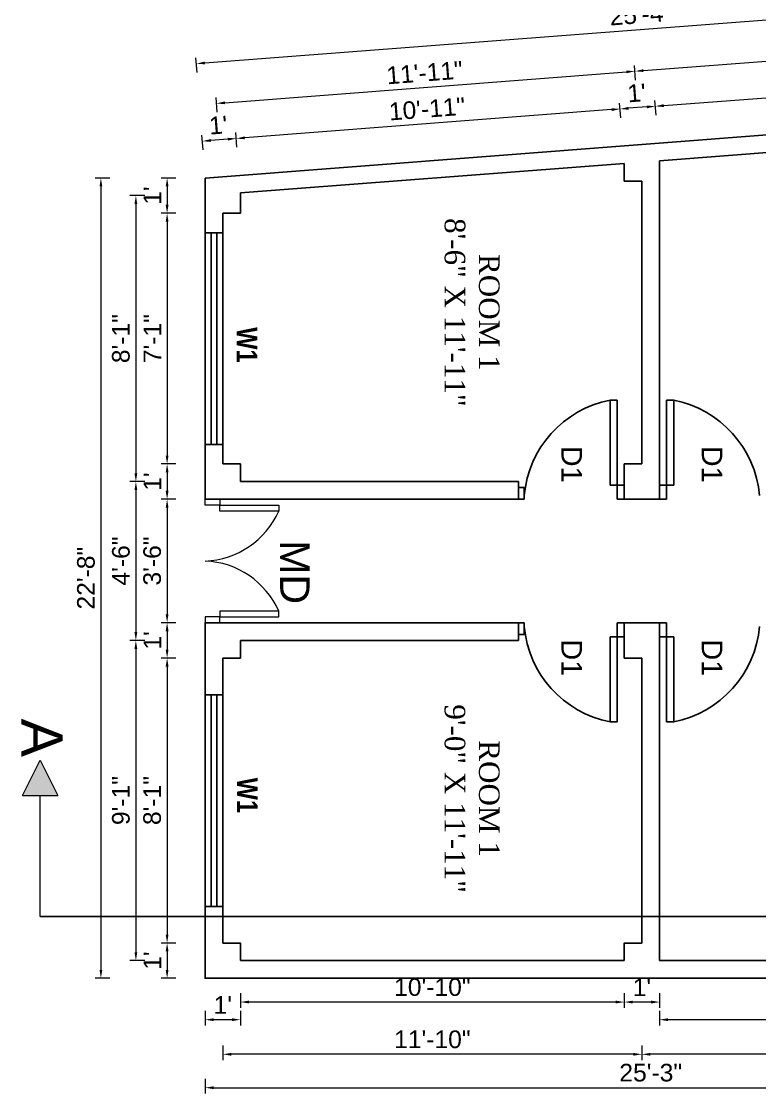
# Model space of a CAD drawing. Header units: inches. Extents: x 100101 to 119806, y -2288 to 8641.
# Drawn here: x 112270.4 to 112521.3, y 1127.3 to 1491.9 of the extents above; entities that cross this region are included whole.
import ezdxf

# ---------------------------------------------------------------- set-up
doc = ezdxf.new("R2010")
doc.units = ezdxf.units.IN
doc.header["$LTSCALE"] = 0.5
doc.header["$MEASUREMENT"] = 0
doc.header["$PDMODE"] = 66
doc.layers.add('DIMENSION', color=5, linetype='Continuous')
for name, color, linetype, lineweight in [('steps', 253, 'Continuous', 20), ('Toilet', 7, 'Continuous', 25), ('truss', 1, 'Continuous', 25)]:
    doc.layers.add(name, color=color, linetype=linetype, lineweight=lineweight)
doc.styles.add('Lettring Text', font='arial.ttf')
doc.styles.get("Standard").update_dxf_attribs({"font": 'arial.ttf'})
doc.dimstyles.new('Copy of Standard', dxfattribs={"dimtxt": 6, "dimasz": 2.875, "dimexe": 2, "dimexo": 4, "dimgap": 2, "dimtad": 1, "dimdec": 0, "dimrnd": 1, "dimzin": 0, "dimdsep": 46, "dimlunit": 4, "dimtxsty": 'Lettring Text', "dimcen": 0.1, "dimclrd": 7, "dimclre": 7, "dimclrt": 7, "dimazin": 0, "dimtfac": 0.645, "dimtdec": 0, "dimtmove": 1, "dimatfit": 0, "dimfxl": 3, "dimfxlon": 1, "dimtfillclr": 256, "dimtolj": 1, "dimtzin": 0, "dimlwd": -1, "dimlwe": -1, "dimarcsym": 2})

# ---------------------------------------------------------------- blocks, each defined once
blk = doc.blocks.new('*D1043')
at = {"layer": 'Defpoints', "color": 0, "transparency": 16777216}
for p in [(112487.32, 1172.47), (112623.82, 1166.47), (112487.32, 1152.39)]:
    blk.add_point(p, dxfattribs=at)
at = {"layer": 'steps', "color": 7, "transparency": 16777216}
for p, q in [((112487.32, 1155.39), (112487.32, 1150.39)), ((112620.95, 1152.39), (112490.2, 1152.39)), ((112623.82, 1155.39), (112623.82, 1150.39))]:
    blk.add_line(p, q, dxfattribs=at)
for points in [[(112490.2, 1152.87), (112490.2, 1151.91), (112487.32, 1152.39)], [(112620.95, 1152.87), (112620.95, 1151.91), (112623.82, 1152.39)]]:
    blk.add_solid(points, dxfattribs=at)
at = {"layer": 'steps', "color": 7, "transparency": 16777216, "insert": (112555.57, 1157.4), "char_height": 6, "attachment_point": 5, "style": 'Lettring Text'}
blk.add_mtext('\\A1;11\'-4"', dxfattribs=at)
blk = doc.blocks.new('*D1044')
at = {"layer": 'Defpoints', "color": 0, "transparency": 16777216}
for p in [(112475.32, 1172.47), (112487.32, 1172.47), (112475.32, 1158.39)]:
    blk.add_point(p, dxfattribs=at)
at = {"layer": 'steps', "color": 7, "transparency": 16777216}
for p, q in [((112475.32, 1161.39), (112475.32, 1156.39)), ((112487.32, 1161.39), (112487.32, 1156.39)), ((112484.45, 1158.39), (112478.2, 1158.39))]:
    blk.add_line(p, q, dxfattribs=at)
for points in [[(112478.2, 1158.87), (112478.2, 1157.91), (112475.32, 1158.39)], [(112484.45, 1158.87), (112484.45, 1157.91), (112487.32, 1158.39)]]:
    blk.add_solid(points, dxfattribs=at)
at = {"layer": 'steps', "color": 7, "transparency": 16777216, "insert": (112481.32, 1163.4), "char_height": 6, "attachment_point": 5, "style": 'Lettring Text'}
blk.add_mtext("\\A1;1'", dxfattribs=at)
blk = doc.blocks.new('*D1045')
at = {"layer": 'Defpoints', "color": 0, "transparency": 16777216}
for p in [(112344.82, 1178.47), (112475.32, 1172.47), (112344.82, 1158.39)]:
    blk.add_point(p, dxfattribs=at)
at = {"layer": 'steps', "color": 7, "transparency": 16777216}
for p, q in [((112344.82, 1161.39), (112344.82, 1156.39)), ((112475.32, 1161.39), (112475.32, 1156.39)), ((112472.45, 1158.39), (112347.7, 1158.39))]:
    blk.add_line(p, q, dxfattribs=at)
for points in [[(112347.7, 1158.87), (112347.7, 1157.91), (112344.82, 1158.39)], [(112472.45, 1158.87), (112472.45, 1157.91), (112475.32, 1158.39)]]:
    blk.add_solid(points, dxfattribs=at)
at = {"layer": 'steps', "color": 7, "transparency": 16777216, "insert": (112410.07, 1163.45), "char_height": 6, "attachment_point": 5, "style": 'Lettring Text'}
blk.add_mtext('\\A1;10\'-10"', dxfattribs=at)
blk = doc.blocks.new('*D1046')
at = {"layer": 'Defpoints', "color": 0, "transparency": 16777216}
for p in [(112344.82, 1178.47), (112332.82, 1166.47), (112332.82, 1152.39)]:
    blk.add_point(p, dxfattribs=at)
at = {"layer": 'steps', "color": 7, "transparency": 16777216}
for p, q in [((112332.82, 1155.39), (112332.82, 1150.39)), ((112341.95, 1152.39), (112335.7, 1152.39)), ((112344.82, 1155.39), (112344.82, 1150.39))]:
    blk.add_line(p, q, dxfattribs=at)
for points in [[(112335.7, 1152.87), (112335.7, 1151.91), (112332.82, 1152.39)], [(112341.95, 1152.87), (112341.95, 1151.91), (112344.82, 1152.39)]]:
    blk.add_solid(points, dxfattribs=at)
at = {"layer": 'steps', "color": 7, "transparency": 16777216, "insert": (112338.82, 1157.4), "char_height": 6, "attachment_point": 5, "style": 'Lettring Text'}
blk.add_mtext("\\A1;1'", dxfattribs=at)
blk = doc.blocks.new('*D1027')
at = {"layer": 'Defpoints', "color": 0, "transparency": 16777216}
for p in [(112481.32, 1152.39), (112629.82, 1152.39), (112481.32, 1140.62)]:
    blk.add_point(p, dxfattribs=at)
at = {"layer": 'steps', "color": 7, "transparency": 16777216}
for p, q in [((112481.32, 1143.62), (112481.32, 1138.62)), ((112629.82, 1143.62), (112629.82, 1138.62)), ((112626.95, 1140.62), (112484.2, 1140.62))]:
    blk.add_line(p, q, dxfattribs=at)
for points in [[(112484.2, 1141.1), (112484.2, 1140.14), (112481.32, 1140.62)], [(112626.95, 1141.1), (112626.95, 1140.14), (112629.82, 1140.62)]]:
    blk.add_solid(points, dxfattribs=at)
at = {"layer": 'steps', "color": 7, "transparency": 16777216, "insert": (112555.57, 1145.63), "char_height": 6, "attachment_point": 5, "style": 'Lettring Text'}
blk.add_mtext('\\A1;12\'-4"', dxfattribs=at)
blk = doc.blocks.new('*D1028')
at = {"layer": 'Defpoints', "color": 0, "transparency": 16777216}
for p in [(112338.82, 1152.39), (112481.32, 1152.39), (112338.82, 1140.62)]:
    blk.add_point(p, dxfattribs=at)
at = {"layer": 'steps', "color": 7, "transparency": 16777216}
for p, q in [((112338.82, 1143.62), (112338.82, 1138.62)), ((112481.32, 1143.62), (112481.32, 1138.62)), ((112478.45, 1140.62), (112341.7, 1140.62))]:
    blk.add_line(p, q, dxfattribs=at)
for points in [[(112341.7, 1141.1), (112341.7, 1140.14), (112338.82, 1140.62)], [(112478.45, 1141.1), (112478.45, 1140.14), (112481.32, 1140.62)]]:
    blk.add_solid(points, dxfattribs=at)
at = {"layer": 'steps', "color": 7, "transparency": 16777216, "insert": (112410.07, 1145.68), "char_height": 6, "attachment_point": 5, "style": 'Lettring Text'}
blk.add_mtext('\\A1;11\'-10"', dxfattribs=at)
blk = doc.blocks.new('*D1047')
at = {"layer": 'Defpoints', "color": 0, "transparency": 16777216}
for p in [(112332.82, 1166.47), (112635.82, 1166.47), (112635.82, 1129.27)]:
    blk.add_point(p, dxfattribs=at)
at = {"layer": 'steps', "color": 7, "transparency": 16777216}
for p, q in [((112332.82, 1132.27), (112332.82, 1127.27)), ((112635.82, 1132.27), (112635.82, 1127.27)), ((112335.7, 1129.27), (112632.95, 1129.27))]:
    blk.add_line(p, q, dxfattribs=at)
for points in [[(112335.7, 1129.75), (112335.7, 1128.79), (112332.82, 1129.27)], [(112632.95, 1129.75), (112632.95, 1128.79), (112635.82, 1129.27)]]:
    blk.add_solid(points, dxfattribs=at)
at = {"layer": 'steps', "color": 7, "transparency": 16777216, "insert": (112484.32, 1134.34), "char_height": 6, "attachment_point": 5, "style": 'Lettring Text'}
blk.add_mtext('\\A1;25\'-3"', dxfattribs=at)
blk = doc.blocks.new('*D1048')
at = {"layer": 'Defpoints', "color": 0, "transparency": 16777216}
for p in [(112332.82, 1438.62), (112319.88, 1426.62), (112332.82, 1426.62)]:
    blk.add_point(p, dxfattribs=at)
at = {"layer": 'steps', "color": 7, "transparency": 16777216}
for p, q in [((112322.88, 1438.62), (112317.88, 1438.62)), ((112319.88, 1435.75), (112319.88, 1429.5)), ((112322.88, 1426.62), (112317.88, 1426.62))]:
    blk.add_line(p, q, dxfattribs=at)
for points in [[(112319.4, 1435.75), (112320.36, 1435.75), (112319.88, 1438.62)], [(112319.4, 1429.5), (112320.36, 1429.5), (112319.88, 1426.62)]]:
    blk.add_solid(points, dxfattribs=at)
at = {"layer": 'steps', "color": 7, "transparency": 16777216, "insert": (112314.87, 1432.62), "char_height": 6, "attachment_point": 5, "rotation": 90, "style": 'Lettring Text'}
blk.add_mtext("\\A1;1'", dxfattribs=at)
blk = doc.blocks.new('*D1049')
at = {"layer": 'Defpoints', "color": 0, "transparency": 16777216}
for p in [(112332.82, 1426.62), (112319.88, 1341.37), (112338.82, 1341.37)]:
    blk.add_point(p, dxfattribs=at)
at = {"layer": 'steps', "color": 7, "transparency": 16777216}
for p, q in [((112322.88, 1426.62), (112317.88, 1426.62)), ((112319.88, 1423.75), (112319.88, 1344.24)), ((112322.88, 1341.37), (112317.88, 1341.37))]:
    blk.add_line(p, q, dxfattribs=at)
for points in [[(112319.4, 1423.75), (112320.36, 1423.75), (112319.88, 1426.62)], [(112319.4, 1344.24), (112320.36, 1344.24), (112319.88, 1341.37)]]:
    blk.add_solid(points, dxfattribs=at)
at = {"layer": 'steps', "color": 7, "transparency": 16777216, "insert": (112314.87, 1384), "char_height": 6, "attachment_point": 5, "rotation": 90, "style": 'Lettring Text'}
blk.add_mtext('\\A1;7\'-1"', dxfattribs=at)
blk = doc.blocks.new('*D1050')
at = {"layer": 'Defpoints', "color": 0, "transparency": 16777216}
for p in [(112338.82, 1341.37), (112319.88, 1329.37), (112332.82, 1329.37)]:
    blk.add_point(p, dxfattribs=at)
at = {"layer": 'steps', "color": 7, "transparency": 16777216}
for p, q in [((112322.88, 1341.37), (112317.88, 1341.37)), ((112319.88, 1338.49), (112319.88, 1332.24)), ((112322.88, 1329.37), (112317.88, 1329.37))]:
    blk.add_line(p, q, dxfattribs=at)
for points in [[(112319.4, 1338.49), (112320.36, 1338.49), (112319.88, 1341.37)], [(112319.4, 1332.24), (112320.36, 1332.24), (112319.88, 1329.37)]]:
    blk.add_solid(points, dxfattribs=at)
at = {"layer": 'steps', "color": 7, "transparency": 16777216, "insert": (112314.87, 1335.37), "char_height": 6, "attachment_point": 5, "rotation": 90, "style": 'Lettring Text'}
blk.add_mtext("\\A1;1'", dxfattribs=at)
blk = doc.blocks.new('*D1051')
at = {"layer": 'Defpoints', "color": 0, "transparency": 16777216}
for p in [(112332.82, 1329.37), (112319.88, 1287.37), (112332.82, 1287.37)]:
    blk.add_point(p, dxfattribs=at)
at = {"layer": 'steps', "color": 7, "transparency": 16777216}
for p, q in [((112322.88, 1329.37), (112317.88, 1329.37)), ((112319.88, 1326.49), (112319.88, 1290.24)), ((112322.88, 1287.37), (112317.88, 1287.37))]:
    blk.add_line(p, q, dxfattribs=at)
for points in [[(112319.4, 1326.49), (112320.36, 1326.49), (112319.88, 1329.37)], [(112319.4, 1290.24), (112320.36, 1290.24), (112319.88, 1287.37)]]:
    blk.add_solid(points, dxfattribs=at)
at = {"layer": 'steps', "color": 7, "transparency": 16777216, "insert": (112314.82, 1308.37), "char_height": 6, "attachment_point": 5, "rotation": 90, "style": 'Lettring Text'}
blk.add_mtext('\\A1;3\'-6"', dxfattribs=at)
blk = doc.blocks.new('*D1052')
at = {"layer": 'Defpoints', "color": 0, "transparency": 16777216}
for p in [(112332.82, 1287.37), (112319.88, 1275.37), (112338.82, 1275.37)]:
    blk.add_point(p, dxfattribs=at)
at = {"layer": 'steps', "color": 7, "transparency": 16777216}
for p, q in [((112322.88, 1287.37), (112317.88, 1287.37)), ((112319.88, 1284.49), (112319.88, 1278.24)), ((112322.88, 1275.37), (112317.88, 1275.37))]:
    blk.add_line(p, q, dxfattribs=at)
for points in [[(112319.4, 1284.49), (112320.36, 1284.49), (112319.88, 1287.37)], [(112319.4, 1278.24), (112320.36, 1278.24), (112319.88, 1275.37)]]:
    blk.add_solid(points, dxfattribs=at)
at = {"layer": 'steps', "color": 7, "transparency": 16777216, "insert": (112314.87, 1281.37), "char_height": 6, "attachment_point": 5, "rotation": 90, "style": 'Lettring Text'}
blk.add_mtext("\\A1;1'", dxfattribs=at)
blk = doc.blocks.new('*D1053')
at = {"layer": 'Defpoints', "color": 0, "transparency": 16777216}
for p in [(112338.82, 1275.37), (112319.88, 1178.47), (112338.82, 1178.47)]:
    blk.add_point(p, dxfattribs=at)
at = {"layer": 'steps', "color": 7, "transparency": 16777216}
for p, q in [((112322.88, 1275.37), (112317.88, 1275.37)), ((112319.88, 1272.49), (112319.88, 1181.34)), ((112322.88, 1178.47), (112317.88, 1178.47))]:
    blk.add_line(p, q, dxfattribs=at)
for points in [[(112319.4, 1272.49), (112320.36, 1272.49), (112319.88, 1275.37)], [(112319.4, 1181.34), (112320.36, 1181.34), (112319.88, 1178.47)]]:
    blk.add_solid(points, dxfattribs=at)
at = {"layer": 'steps', "color": 7, "transparency": 16777216, "insert": (112314.82, 1226.92), "char_height": 6, "attachment_point": 5, "rotation": 90, "style": 'Lettring Text'}
blk.add_mtext('\\A1;8\'-1"', dxfattribs=at)
blk = doc.blocks.new('*D1054')
at = {"layer": 'Defpoints', "color": 0, "transparency": 16777216}
for p in [(112338.82, 1178.47), (112319.88, 1166.47), (112332.82, 1166.47)]:
    blk.add_point(p, dxfattribs=at)
at = {"layer": 'steps', "color": 7, "transparency": 16777216}
for p, q in [((112322.88, 1178.47), (112317.88, 1178.47)), ((112319.88, 1175.59), (112319.88, 1169.34)), ((112322.88, 1166.47), (112317.88, 1166.47))]:
    blk.add_line(p, q, dxfattribs=at)
for points in [[(112319.4, 1175.59), (112320.36, 1175.59), (112319.88, 1178.47)], [(112319.4, 1169.34), (112320.36, 1169.34), (112319.88, 1166.47)]]:
    blk.add_solid(points, dxfattribs=at)
at = {"layer": 'steps', "color": 7, "transparency": 16777216, "insert": (112314.87, 1172.47), "char_height": 6, "attachment_point": 5, "rotation": 90, "style": 'Lettring Text'}
blk.add_mtext("\\A1;1'", dxfattribs=at)
blk = doc.blocks.new('*D1029')
at = {"layer": 'Defpoints', "color": 0, "transparency": 16777216}
for p in [(112319.88, 1432.62), (112309.26, 1335.37), (112319.88, 1335.37)]:
    blk.add_point(p, dxfattribs=at)
at = {"layer": 'steps', "color": 7, "transparency": 16777216}
for p, q in [((112312.26, 1432.62), (112307.26, 1432.62)), ((112309.26, 1429.75), (112309.26, 1338.24)), ((112312.26, 1335.37), (112307.26, 1335.37))]:
    blk.add_line(p, q, dxfattribs=at)
for points in [[(112308.78, 1429.75), (112309.74, 1429.75), (112309.26, 1432.62)], [(112308.78, 1338.24), (112309.74, 1338.24), (112309.26, 1335.37)]]:
    blk.add_solid(points, dxfattribs=at)
at = {"layer": 'steps', "color": 7, "transparency": 16777216, "insert": (112304.19, 1384), "char_height": 6, "attachment_point": 5, "rotation": 90, "style": 'Lettring Text'}
blk.add_mtext('\\A1;8\'-1"', dxfattribs=at)
blk = doc.blocks.new('*D1030')
at = {"layer": 'Defpoints', "color": 0, "transparency": 16777216}
for p in [(112319.88, 1335.37), (112309.26, 1281.37), (112319.88, 1281.37)]:
    blk.add_point(p, dxfattribs=at)
at = {"layer": 'steps', "color": 7, "transparency": 16777216}
for p, q in [((112312.26, 1335.37), (112307.26, 1335.37)), ((112309.26, 1332.49), (112309.26, 1284.24)), ((112312.26, 1281.37), (112307.26, 1281.37))]:
    blk.add_line(p, q, dxfattribs=at)
for points in [[(112308.78, 1332.49), (112309.74, 1332.49), (112309.26, 1335.37)], [(112308.78, 1284.24), (112309.74, 1284.24), (112309.26, 1281.37)]]:
    blk.add_solid(points, dxfattribs=at)
at = {"layer": 'steps', "color": 7, "transparency": 16777216, "insert": (112304.19, 1308.37), "char_height": 6, "attachment_point": 5, "rotation": 90, "style": 'Lettring Text'}
blk.add_mtext('\\A1;4\'-6"', dxfattribs=at)
blk = doc.blocks.new('*D1031')
at = {"layer": 'Defpoints', "color": 0, "transparency": 16777216}
for p in [(112319.88, 1281.37), (112309.26, 1172.47), (112319.88, 1172.47)]:
    blk.add_point(p, dxfattribs=at)
at = {"layer": 'steps', "color": 7, "transparency": 16777216}
for p, q in [((112312.26, 1281.37), (112307.26, 1281.37)), ((112309.26, 1278.49), (112309.26, 1175.34)), ((112312.26, 1172.47), (112307.26, 1172.47))]:
    blk.add_line(p, q, dxfattribs=at)
for points in [[(112308.78, 1278.49), (112309.74, 1278.49), (112309.26, 1281.37)], [(112308.78, 1175.34), (112309.74, 1175.34), (112309.26, 1172.47)]]:
    blk.add_solid(points, dxfattribs=at)
at = {"layer": 'steps', "color": 7, "transparency": 16777216, "insert": (112304.19, 1226.92), "char_height": 6, "attachment_point": 5, "rotation": 90, "style": 'Lettring Text'}
blk.add_mtext('\\A1;9\'-1"', dxfattribs=at)
blk = doc.blocks.new('*D1055')
at = {"layer": 'Defpoints', "color": 0, "transparency": 16777216}
for p in [(112332.82, 1438.62), (112297.37, 1166.47), (112332.82, 1166.47)]:
    blk.add_point(p, dxfattribs=at)
at = {"layer": 'steps', "color": 7, "transparency": 16777216}
for p, q in [((112300.37, 1438.62), (112295.37, 1438.62)), ((112297.37, 1435.75), (112297.37, 1169.34)), ((112300.37, 1166.47), (112295.37, 1166.47))]:
    blk.add_line(p, q, dxfattribs=at)
for points in [[(112296.9, 1435.75), (112297.85, 1435.75), (112297.37, 1438.62)], [(112296.9, 1169.34), (112297.85, 1169.34), (112297.37, 1166.47)]]:
    blk.add_solid(points, dxfattribs=at)
at = {"layer": 'steps', "color": 7, "transparency": 16777216, "insert": (112292.31, 1302.54), "char_height": 6, "attachment_point": 5, "rotation": 90, "style": 'Lettring Text'}
blk.add_mtext('\\A1;22\'-8"', dxfattribs=at)
blk = doc.blocks.new('*D1056')
at = {"layer": 'Defpoints', "color": 0, "transparency": 16777216}
for p in [(112622.4, 1473.53), (112623.82, 1455.02), (112487.32, 1444.5)]:
    blk.add_point(p, dxfattribs=at)
at = {"layer": 'steps', "color": 7, "transparency": 16777216}
for p, q in [((112488.76, 1463.24), (112619.53, 1473.31)), ((112622.63, 1470.54), (112622.24, 1475.53)), ((112486.13, 1460.03), (112485.74, 1465.01))]:
    blk.add_line(p, q, dxfattribs=at)
for points in [[(112619.49, 1473.79), (112619.57, 1472.83), (112622.4, 1473.53)], [(112488.73, 1463.72), (112488.8, 1462.76), (112485.9, 1463.02)]]:
    blk.add_solid(points, dxfattribs=at)
at = {"layer": 'steps', "color": 7, "transparency": 16777216, "insert": (112553.76, 1473.32), "char_height": 6, "attachment_point": 5, "rotation": 4.4035, "style": 'Lettring Text'}
blk.add_mtext('\\A1;11\'-5"', dxfattribs=at)
blk = doc.blocks.new('*D1058')
at = {"layer": 'Defpoints', "color": 0, "transparency": 16777216}
for p in [(112473.9, 1462.1), (112487.32, 1444.5), (112475.32, 1443.58)]:
    blk.add_point(p, dxfattribs=at)
at = {"layer": 'steps', "color": 7, "transparency": 16777216}
for p, q in [((112474.13, 1459.11), (112473.74, 1464.09)), ((112483.03, 1462.8), (112476.76, 1462.32)), ((112486.13, 1460.03), (112485.74, 1465.01))]:
    blk.add_line(p, q, dxfattribs=at)
for points in [[(112476.73, 1462.79), (112476.8, 1461.84), (112473.9, 1462.1)], [(112482.99, 1463.28), (112483.07, 1462.32), (112485.9, 1463.02)]]:
    blk.add_solid(points, dxfattribs=at)
at = {"layer": 'steps', "color": 7, "transparency": 16777216, "insert": (112479.51, 1467.56), "char_height": 6, "attachment_point": 5, "rotation": 4.4035, "style": 'Lettring Text'}
blk.add_mtext("\\A1;1'", dxfattribs=at)
blk = doc.blocks.new('*D1059')
at = {"layer": 'Defpoints', "color": 0, "transparency": 16777216}
for p in [(112343.4, 1452.05), (112475.32, 1443.58), (112344.82, 1433.53)]:
    blk.add_point(p, dxfattribs=at)
at = {"layer": 'steps', "color": 7, "transparency": 16777216}
for p, q in [((112474.13, 1459.11), (112473.74, 1464.09)), ((112471.03, 1461.88), (112346.26, 1452.27)), ((112343.63, 1449.06), (112343.24, 1454.04))]:
    blk.add_line(p, q, dxfattribs=at)
for points in [[(112470.99, 1462.35), (112471.07, 1461.4), (112473.9, 1462.1)], [(112346.23, 1452.75), (112346.3, 1451.79), (112343.4, 1452.05)]]:
    blk.add_solid(points, dxfattribs=at)
at = {"layer": 'steps', "color": 7, "transparency": 16777216, "insert": (112408.26, 1462.12), "char_height": 6, "attachment_point": 5, "rotation": 4.4035, "style": 'Lettring Text'}
blk.add_mtext('\\A1;10\'-11"', dxfattribs=at)
blk = doc.blocks.new('*D1060')
at = {"layer": 'Defpoints', "color": 0, "transparency": 16777216}
for p in [(112331.86, 1451.16), (112332.82, 1438.62), (112344.82, 1433.53)]:
    blk.add_point(p, dxfattribs=at)
at = {"layer": 'steps', "color": 7, "transparency": 16777216}
for p, q in [((112332.09, 1448.17), (112331.7, 1453.15)), ((112340.53, 1451.83), (112334.72, 1451.38)), ((112343.63, 1449.06), (112343.24, 1454.04))]:
    blk.add_line(p, q, dxfattribs=at)
for points in [[(112334.69, 1451.86), (112334.76, 1450.9), (112331.86, 1451.16)], [(112340.49, 1452.3), (112340.57, 1451.35), (112343.4, 1452.05)]]:
    blk.add_solid(points, dxfattribs=at)
at = {"layer": 'steps', "color": 7, "transparency": 16777216, "insert": (112337.24, 1456.6), "char_height": 6, "attachment_point": 5, "rotation": 4.4035, "style": 'Lettring Text'}
blk.add_mtext("\\A1;1'", dxfattribs=at)
blk = doc.blocks.new('*D1032')
at = {"layer": 'Defpoints', "color": 0, "transparency": 16777216}
for p in [(112478.94, 1474.93), (112479.9, 1462.56), (112337.63, 1451.6)]:
    blk.add_point(p, dxfattribs=at)
at = {"layer": 'steps', "color": 7, "transparency": 16777216}
for p, q in [((112479.17, 1471.94), (112478.79, 1476.92)), ((112339.54, 1464.19), (112476.08, 1474.71)), ((112336.9, 1460.98), (112336.52, 1465.97))]:
    blk.add_line(p, q, dxfattribs=at)
for points in [[(112476.04, 1475.19), (112476.11, 1474.23), (112478.94, 1474.93)], [(112339.5, 1464.67), (112339.58, 1463.72), (112336.67, 1463.97)]]:
    blk.add_solid(points, dxfattribs=at)
at = {"layer": 'steps', "color": 7, "transparency": 16777216, "insert": (112407.42, 1474.45), "char_height": 6, "attachment_point": 5, "rotation": 4.4035, "style": 'Lettring Text'}
blk.add_mtext('\\A1;11\'-11"', dxfattribs=at)
blk = doc.blocks.new('*D1033')
at = {"layer": 'Defpoints', "color": 0, "transparency": 16777216}
for p in [(112627.67, 1486.38), (112628.63, 1474.01), (112479.9, 1462.56)]:
    blk.add_point(p, dxfattribs=at)
at = {"layer": 'steps', "color": 7, "transparency": 16777216}
for p, q in [((112627.9, 1483.39), (112627.52, 1488.38)), ((112481.81, 1475.15), (112624.81, 1486.16)), ((112479.17, 1471.94), (112478.79, 1476.92))]:
    blk.add_line(p, q, dxfattribs=at)
for points in [[(112624.77, 1486.64), (112624.84, 1485.68), (112627.67, 1486.38)], [(112481.77, 1475.63), (112481.85, 1474.67), (112478.94, 1474.93)]]:
    blk.add_solid(points, dxfattribs=at)
at = {"layer": 'steps', "color": 7, "transparency": 16777216, "insert": (112552.92, 1485.7), "char_height": 6, "attachment_point": 5, "rotation": 4.4035, "style": 'Lettring Text'}
blk.add_mtext('\\A1;12\'-5"', dxfattribs=at)
blk = doc.blocks.new('*D1061')
at = {"layer": 'Defpoints', "color": 0, "transparency": 16777216}
for p in [(112632.83, 1500.85), (112635.82, 1461.96), (112332.82, 1438.62)]:
    blk.add_point(p, dxfattribs=at)
at = {"layer": 'steps', "color": 7, "transparency": 16777216}
for p, q in [((112633.06, 1497.86), (112632.67, 1502.84)), ((112332.69, 1477.74), (112629.96, 1500.63)), ((112330.06, 1474.52), (112329.67, 1479.51))]:
    blk.add_line(p, q, dxfattribs=at)
for points in [[(112629.92, 1501.11), (112630, 1500.15), (112632.83, 1500.85)], [(112332.66, 1478.21), (112332.73, 1477.26), (112329.83, 1477.52)]]:
    blk.add_solid(points, dxfattribs=at)
at = {"layer": 'steps', "color": 7, "transparency": 16777216, "insert": (112480.94, 1494.23), "char_height": 6, "attachment_point": 5, "rotation": 4.4035, "style": 'Lettring Text'}
blk.add_mtext('\\A1;25\'-4"', dxfattribs=at)

msp = doc.modelspace()

# ---------------------------------------------------------------- hatches: boundary and pattern name
at = {"linetype": 'ByBlock', "lineweight": 5}
msp.add_hatch(color=7, dxfattribs=at).paths.add_polyline_path([(112276.73, 1240.66), (112270.73, 1228.66), (112282.73, 1228.66)])

# ---------------------------------------------------------------- linework, layer by layer
at = {"color": 7, "linetype": 'ByBlock', "lineweight": 5}
for p, q in [((112270.73, 1228.66), (112276.73, 1240.66)), ((112276.73, 1240.66), (112282.73, 1228.66)), ((112270.73, 1228.66), (112282.73, 1228.66)), ((112276.73, 1187.5), (112276.73, 1228.66))]:
    msp.add_line(p, q, dxfattribs=at)
at = {"layer": 'DIMENSION', "ltscale": 7}
for p, q in [((112470.52, 1334.17), (112470.52, 1363.04)), ((112472.92, 1363.04), (112470.52, 1363.04)), ((112472.92, 1334.17), (112472.92, 1363.04)), ((112489.72, 1334.17), (112489.72, 1363.04)), ((112489.72, 1363.04), (112492.12, 1363.04)), ((112492.12, 1334.17), (112492.12, 1363.04)), ((112439.32, 1329.37), (112439.32, 1333.37)), ((112441.32, 1333.37), (112439.32, 1333.37)), ((112441.32, 1329.37), (112441.32, 1333.37)), ((112472.92, 1334.17), (112470.52, 1334.17)), ((112475.32, 1334.17), (112472.92, 1334.17)), ((112472.92, 1334.17), (112472.92, 1329.37)), ((112475.32, 1329.37), (112475.32, 1334.17)), ((112487.32, 1334.17), (112489.72, 1334.17)), ((112487.32, 1329.37), (112487.32, 1334.17)), ((112489.72, 1334.17), (112489.72, 1329.37)), ((112489.72, 1334.17), (112492.12, 1334.17)), ((112441.32, 1329.37), (112439.32, 1329.37)), ((112472.92, 1329.37), (112475.32, 1329.37)), ((112489.72, 1329.37), (112487.32, 1329.37)), ((112439.32, 1287.37), (112439.32, 1283.37)), ((112441.32, 1287.37), (112439.32, 1287.37)), ((112441.32, 1287.37), (112441.32, 1283.37)), ((112472.92, 1282.57), (112472.92, 1287.37)), ((112472.92, 1287.37), (112475.32, 1287.37)), ((112475.32, 1287.37), (112475.32, 1282.57)), ((112489.72, 1287.37), (112487.32, 1287.37)), ((112487.32, 1287.37), (112487.32, 1282.57)), ((112489.72, 1282.57), (112489.72, 1287.37)), ((112441.32, 1283.37), (112439.32, 1283.37)), ((112470.52, 1282.57), (112470.52, 1253.69)), ((112472.92, 1282.57), (112470.52, 1282.57)), ((112472.92, 1282.57), (112472.92, 1253.69)), ((112475.32, 1282.57), (112472.92, 1282.57)), ((112487.32, 1282.57), (112489.72, 1282.57)), ((112489.72, 1282.57), (112489.72, 1253.69)), ((112489.72, 1282.57), (112492.12, 1282.57)), ((112492.12, 1282.57), (112492.12, 1253.69)), ((112472.92, 1253.69), (112470.52, 1253.69)), ((112489.72, 1253.69), (112492.12, 1253.69))]:
    msp.add_line(p, q, dxfattribs=at)
for centre, start, end in [((112477.41, 1327.48), 100.9657, 174.9754), ((112485.23, 1327.48), 5.0246, 79.0343), ((112477.41, 1289.26), 185.0246, 259.0343), ((112485.23, 1289.26), 280.9657, 354.9754)]:
    msp.add_arc(centre, 36.23, start, end, dxfattribs=at)
at = {"layer": 'steps', "color": 7, "ltscale": 0.3}
for p, q in [((112332.82, 1331.47), (112332.82, 1331.47)), ((112332.82, 1329.37), (112341.82, 1329.37))]:
    msp.add_line(p, q, dxfattribs=at)
for points in [[(112337.82, 1329.37), (112337.82, 1327.37), (112332.82, 1327.37), (112332.82, 1329.37)], [(112337.82, 1327.37), (112357.82, 1327.37), (112357.82, 1325.37), (112337.82, 1325.37)], [(112337.82, 1289.37), (112357.82, 1289.37), (112357.82, 1291.37), (112337.82, 1291.37)], [(112337.82, 1287.37), (112337.82, 1289.37), (112332.82, 1289.37), (112332.82, 1287.37)]]:
    msp.add_lwpolyline(points, close=True, dxfattribs=at)
at = {"layer": 'steps', "color": 7, "ltscale": 0.3, "true_color": 0xffffff}
for centre, start, end in [((112331.63, 1337), 272.3834, 336.048), ((112331.63, 1279.73), 23.952, 87.6166)]:
    msp.add_arc(centre, 28.66, start, end, dxfattribs=at)
at = {"layer": 'Toilet'}
for p, q in [((112332.82, 1438.62), (112635.82, 1461.96)), ((112487.32, 1444.5), (112623.82, 1455.02)), ((112487.32, 1329.37), (112487.32, 1444.5)), ((112344.82, 1433.53), (112475.32, 1443.58)), ((112332.82, 1438.62), (112332.82, 1329.37)), ((112481.32, 1341.37), (112481.32, 1437.6)), ((112338.82, 1426.62), (112338.82, 1341.37)), ((112338.82, 1420), (112332.82, 1420)), ((112334.82, 1348), (112334.82, 1420)), ((112336.82, 1348), (112336.82, 1420)), ((112338.82, 1348), (112332.82, 1348)), ((112439.32, 1335.37), (112344.82, 1335.37)), ((112439.32, 1329.37), (112439.32, 1335.37)), ((112439.32, 1329.37), (112332.82, 1329.37)), ((112487.32, 1329.37), (112481.32, 1329.37)), ((112332.82, 1287.37), (112332.82, 1166.47)), ((112439.32, 1287.37), (112332.82, 1287.37)), ((112439.32, 1287.37), (112439.32, 1281.37)), ((112487.32, 1287.37), (112481.32, 1287.37)), ((112487.32, 1172.47), (112487.32, 1287.37)), ((112439.32, 1281.37), (112344.82, 1281.37)), ((112338.82, 1275.37), (112338.82, 1178.47)), ((112481.32, 1178.47), (112481.32, 1275.37)), ((112338.82, 1262.92), (112332.82, 1262.92)), ((112334.82, 1190.92), (112334.82, 1262.92)), ((112336.82, 1190.92), (112336.82, 1262.92)), ((112338.82, 1190.92), (112332.82, 1190.92)), ((112696.21, 1187.5), (112276.73, 1187.5)), ((112344.82, 1172.47), (112475.32, 1172.47)), ((112487.32, 1172.47), (112623.82, 1172.47)), ((112332.82, 1166.47), (112635.82, 1166.47))]:
    msp.add_line(p, q, dxfattribs=at)
for points in [[(112487.32, 1444.5), (112487.32, 1437.6)], [(112481.32, 1437.6), (112475.32, 1437.6), (112475.32, 1443.58)], [(112332.82, 1426.62), (112332.82, 1426.62), (112332.82, 1438.62)], [(112344.82, 1433.53), (112344.82, 1426.62), (112338.82, 1426.62)], [(112344.82, 1329.37), (112344.82, 1329.37), (112332.82, 1329.37), (112332.82, 1341.37)], [(112338.82, 1341.37), (112344.82, 1341.37), (112344.82, 1335.37)], [(112487.32, 1341.37), (112487.32, 1329.37), (112475.32, 1329.37), (112475.32, 1341.37), (112481.32, 1341.37)], [(112332.82, 1275.37), (112332.82, 1275.37), (112332.82, 1287.37), (112344.82, 1287.37)], [(112481.32, 1275.37), (112475.32, 1275.37), (112475.32, 1287.37), (112487.32, 1287.37), (112487.32, 1275.37)], [(112344.82, 1281.37), (112344.82, 1275.37), (112338.82, 1275.37)], [(112344.82, 1166.47), (112344.82, 1166.47), (112332.82, 1166.47), (112332.82, 1178.47)], [(112338.82, 1178.47), (112344.82, 1178.47), (112344.82, 1172.47)], [(112475.32, 1172.47), (112475.32, 1178.47), (112481.32, 1178.47)], [(112487.32, 1178.47), (112487.32, 1172.47)], [(112487.32, 1166.47), (112487.32, 1166.47), (112475.32, 1166.47)]]:
    msp.add_lwpolyline(points, dxfattribs=at)
at = {"layer": 'truss', "ltscale": 7}
for p, q in [((112475.32, 1329.37), (112475.32, 1333.37)), ((112487.32, 1329.37), (112487.32, 1333.37)), ((112475.32, 1287.37), (112475.32, 1283.37)), ((112487.32, 1287.37), (112487.32, 1283.37))]:
    msp.add_line(p, q, dxfattribs=at)

# ---------------------------------------------------------------- texts
at = {"color": 7, "linetype": 'ByBlock', "lineweight": 5, "attachment_point": 1, "rotation": 270}
for s, insert, char_height, width in [('MD', (112368.31, 1315.46), 10, 44.1664), ('A', (112284.35, 1254.77), 14, 26.5803)]:
    msp.add_mtext(s, dxfattribs=dict(at, insert=insert, char_height=char_height, width=width))
at = {"layer": 'steps', "color": 7, "ltscale": 0.3, "char_height": 7, "rotation": 270}
for s, insert, width, attachment_point in [('{\\fTimes New Roman|b0|i0|c0|p18;ROOM 1\\P8\'-6" X 11\'-11"}', (112432.93, 1392.94), 65.2809, 2), ('{\\fTechnic|b1|i0|c2|p2;W1}', (112343.56, 1381.87), 55.268, 8), ('{\\fTimes New Roman|b0|i0|c0|p18;ROOM 1\\P9\'-0" X 11\'-11"}', (112432.93, 1227.57), 64.575, 2), ('{\\fTechnic|b1|i0|c2|p2;W1}', (112343.68, 1228.69), 55.268, 8)]:
    msp.add_mtext(s, dxfattribs=dict(at, insert=insert, width=width, attachment_point=attachment_point))
for insert, attachment_point in [((112453.96, 1341.29), 8), ((112508.68, 1341.29), 2), ((112453.96, 1275.45), 8), ((112508.68, 1275.45), 2)]:
    msp.add_mtext_dynamic_manual_height_columns('{\\W1;D1}', width=18.6213, gutter_width=40, heights=[0], dxfattribs=dict(at, insert=insert, attachment_point=attachment_point))

# ---------------------------------------------------------------- dimensions: what is measured, and where the dimension line sits
at = {"layer": 'steps'}
for p1, p2, distance, picture, middle in [((112332.82, 1438.62), (112635.82, 1461.96), 39.01, '*D1061', (112480.94, 1494.23)), ((112337.63, 1451.6), (112479.9, 1462.56), 12.41, '*D1032', (112407.42, 1474.45)), ((112487.32, 1444.5), (112623.82, 1455.02), 18.57, '*D1056', (112553.76, 1473.32))]:
    dim = msp.add_aligned_dim(p1=p1, p2=p2, distance=distance, dimstyle='Copy of Standard', dxfattribs=at)
    dim.commit()
    dim.dimension.update_dxf_attribs({"geometry": picture, "text_midpoint": middle})
for base, p1, p2, angle, picture, middle in [((112627.67, 1486.38), (112479.9, 1462.56), (112628.63, 1474.01), 184.4035, '*D1033', (112552.92, 1485.7)), ((112473.9, 1462.1), (112487.32, 1444.5), (112475.32, 1443.58), 184.4035, '*D1058', (112479.51, 1467.56)), ((112343.4, 1452.05), (112475.32, 1443.58), (112344.82, 1433.53), 184.4035, '*D1059', (112408.26, 1462.12)), ((112331.86, 1451.16), (112344.82, 1433.53), (112332.82, 1438.62), 184.4035, '*D1060', (112337.24, 1456.6)), ((112297.37, 1166.47), (112332.82, 1438.62), (112332.82, 1166.47), 270, '*D1055', (112292.31, 1302.54)), ((112319.88, 1426.62), (112332.82, 1438.62), (112332.82, 1426.62), 270, '*D1048', (112314.87, 1432.62)), ((112309.26, 1335.37), (112319.88, 1432.62), (112319.88, 1335.37), 270, '*D1029', (112304.19, 1384)), ((112319.88, 1341.37), (112332.82, 1426.62), (112338.82, 1341.37), 270, '*D1049', (112314.87, 1384)), ((112319.88, 1329.37), (112338.82, 1341.37), (112332.82, 1329.37), 270, '*D1050', (112314.87, 1335.37)), ((112309.26, 1281.37), (112319.88, 1335.37), (112319.88, 1281.37), 270, '*D1030', (112304.19, 1308.37)), ((112319.88, 1287.37), (112332.82, 1329.37), (112332.82, 1287.37), 270, '*D1051', (112314.82, 1308.37)), ((112319.88, 1275.37), (112332.82, 1287.37), (112338.82, 1275.37), 270, '*D1052', (112314.87, 1281.37)), ((112309.26, 1172.47), (112319.88, 1281.37), (112319.88, 1172.47), 270, '*D1031', (112304.19, 1226.92)), ((112319.88, 1178.47), (112338.82, 1275.37), (112338.82, 1178.47), 270, '*D1053', (112314.82, 1226.92)), ((112319.88, 1166.47), (112338.82, 1178.47), (112332.82, 1166.47), 270, '*D1054', (112314.87, 1172.47))]:
    dim = msp.add_linear_dim(base=base, p1=p1, p2=p2, angle=angle, dimstyle='Copy of Standard', dxfattribs=at)
    dim.commit()
    dim.dimension.update_dxf_attribs({"geometry": picture, "text_midpoint": middle})
for base, p1, p2, picture, middle in [((112332.82, 1152.39), (112344.82, 1178.47), (112332.82, 1166.47), '*D1046', (112338.82, 1157.4)), ((112344.82183279, 1158.3870717), (112475.32183279, 1172.46523929), (112344.82183279, 1178.46523929), '*D1045', (112410.07183279, 1163.45050963)), ((112475.32, 1158.39), (112487.32, 1172.47), (112475.32, 1172.47), '*D1044', (112481.32, 1163.4)), ((112487.32183279, 1152.3870717), (112623.82183279, 1166.46523929), (112487.32183279, 1172.46523929), '*D1043', (112555.57183279, 1157.39935001)), ((112635.82, 1129.27), (112332.82, 1166.47), (112635.82, 1166.47), '*D1047', (112484.32, 1134.34)), ((112338.82183279, 1140.62108711), (112481.32183279, 1152.3870717), (112338.82183279, 1152.3870717), '*D1028', (112410.07183279, 1145.68452503)), ((112481.32183279, 1140.62108711), (112629.82183279, 1152.3870717), (112481.32183279, 1152.3870717), '*D1027', (112555.57183279, 1145.63336542))]:
    dim = msp.add_linear_dim(base=base, p1=p1, p2=p2, dimstyle='Copy of Standard', dxfattribs=at)
    dim.commit()
    dim.dimension.update_dxf_attribs({"geometry": picture, "text_midpoint": middle})

doc.saveas('drawing.dxf')
